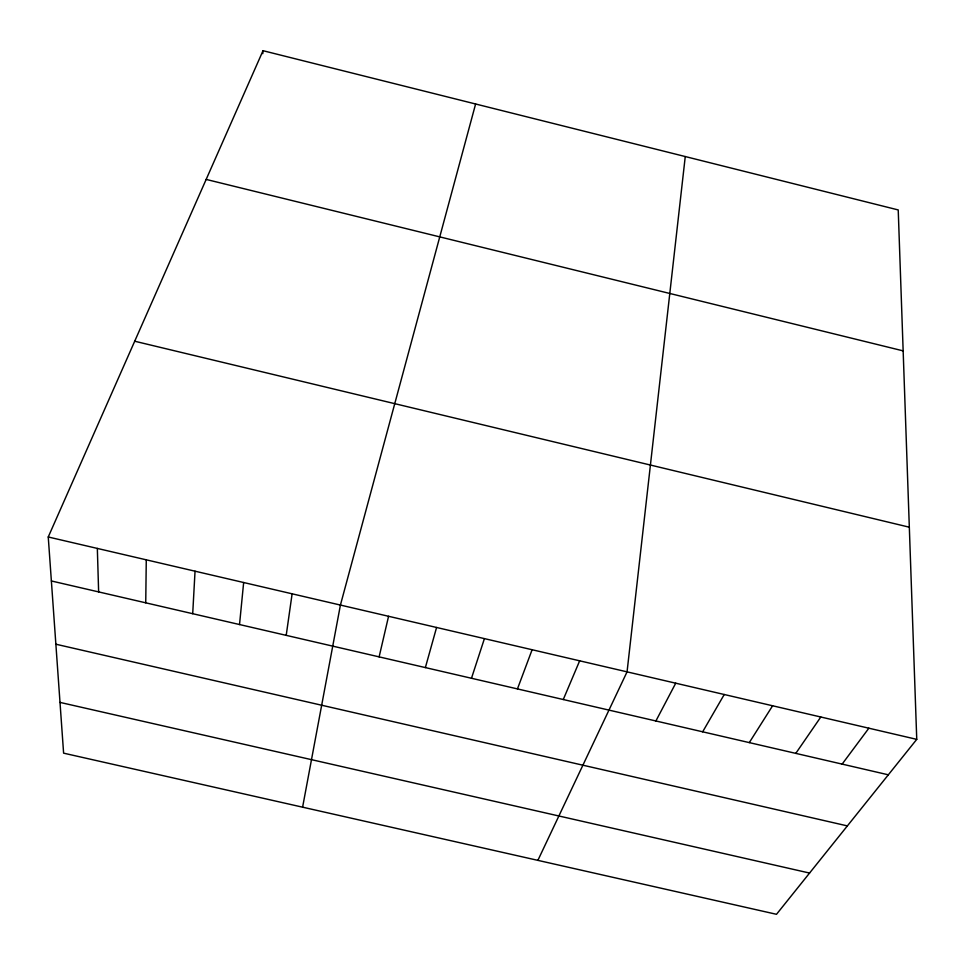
<?xml version="1.0" encoding="UTF-8"?>
<svg xmlns="http://www.w3.org/2000/svg" width="965" height="965" viewBox="0 0 965 965"><rect width="100%" height="100%" fill="white"/><g stroke="black" fill="none" stroke-linecap="round" stroke-linejoin="round"><path stroke-width="1.45" d="M145.739 602.823L146.27 559.833M192.71 613.704L195.039 571.196M262.782 53.654L263.011 50.699L898.222 209.936L916.75 739.359L776.499 914.301L63.606 753.158L48.25 536.986L263.011 50.699M239.525 624.548L243.65 582.522M685.259 156.547L627.057 671.857L537.879 860.37M286.207 635.356L292.118 593.813M302.6 807.174L340.416 605.067L475.612 103.991M379.124 656.875L388.569 616.285M425.372 667.587L436.578 627.467M471.487 678.262L484.418 638.625M517.445 688.913L532.113 649.735M563.27 699.529L579.663 660.808M655.886 720.976L675.729 683.196M702.665 731.808L724.245 694.498M749.298 742.604L772.603 705.777M795.787 753.375L820.805 717.007M842.131 764.111L868.862 728.201M59.999 702.399L809.563 873.06M55.861 644.21L847.367 825.907M48.25 536.986L916.75 739.359M51.374 580.966L888.331 774.811M134.702 341.224L909.32 527.204M206.16 179.418L903.156 350.874M97.332 548.422L98.635 591.919"/></g></svg>
